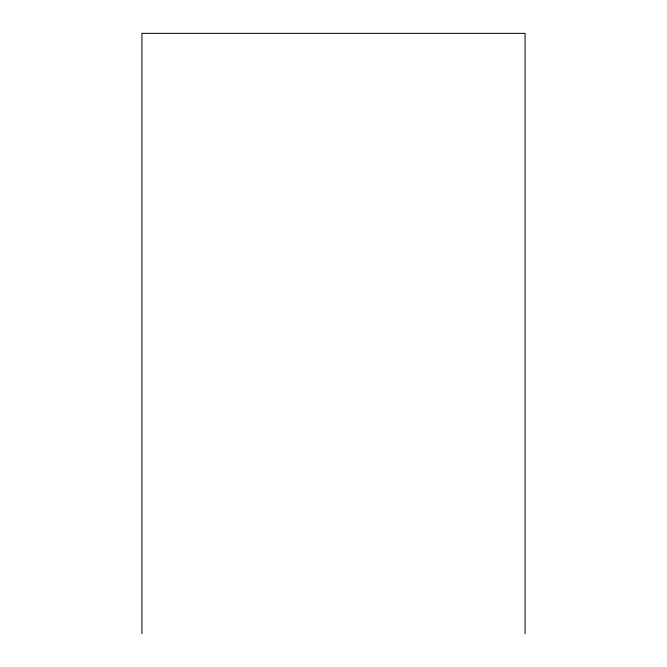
<?xml version="1.0" encoding="UTF-8"?>
<svg xmlns="http://www.w3.org/2000/svg" width="667" height="667" viewBox="0 0 667 667"><rect width="100%" height="100%" fill="white"/><g stroke="black" fill="none" stroke-linecap="round" stroke-linejoin="round"><path stroke-width="1" d="M525.071 633.65L525.071 33.35L141.929 33.35L141.929 633.65"/></g></svg>
